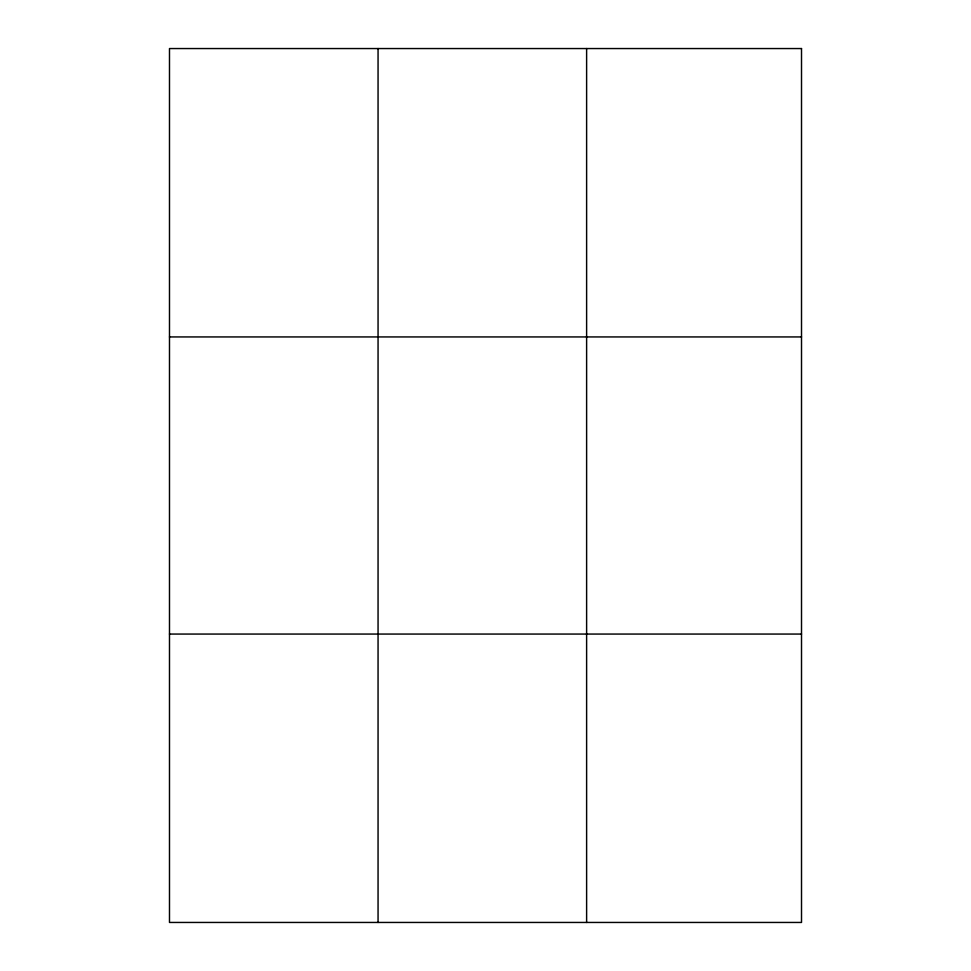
<?xml version="1.0" encoding="UTF-8"?>
<svg xmlns="http://www.w3.org/2000/svg" width="971" height="971" viewBox="0 0 971 971"><rect width="100%" height="100%" fill="white"/><g stroke="black" fill="none" stroke-linecap="round" stroke-linejoin="round"><path stroke-width="1.46" d="M378.059 922.45L378.059 48.55M586.618 922.45L586.618 48.55M169.488 336.937L801.512 336.937M169.488 634.063L801.512 634.063M801.512 48.55L801.512 922.45L169.488 922.45L169.488 48.55L801.512 48.55"/></g></svg>
